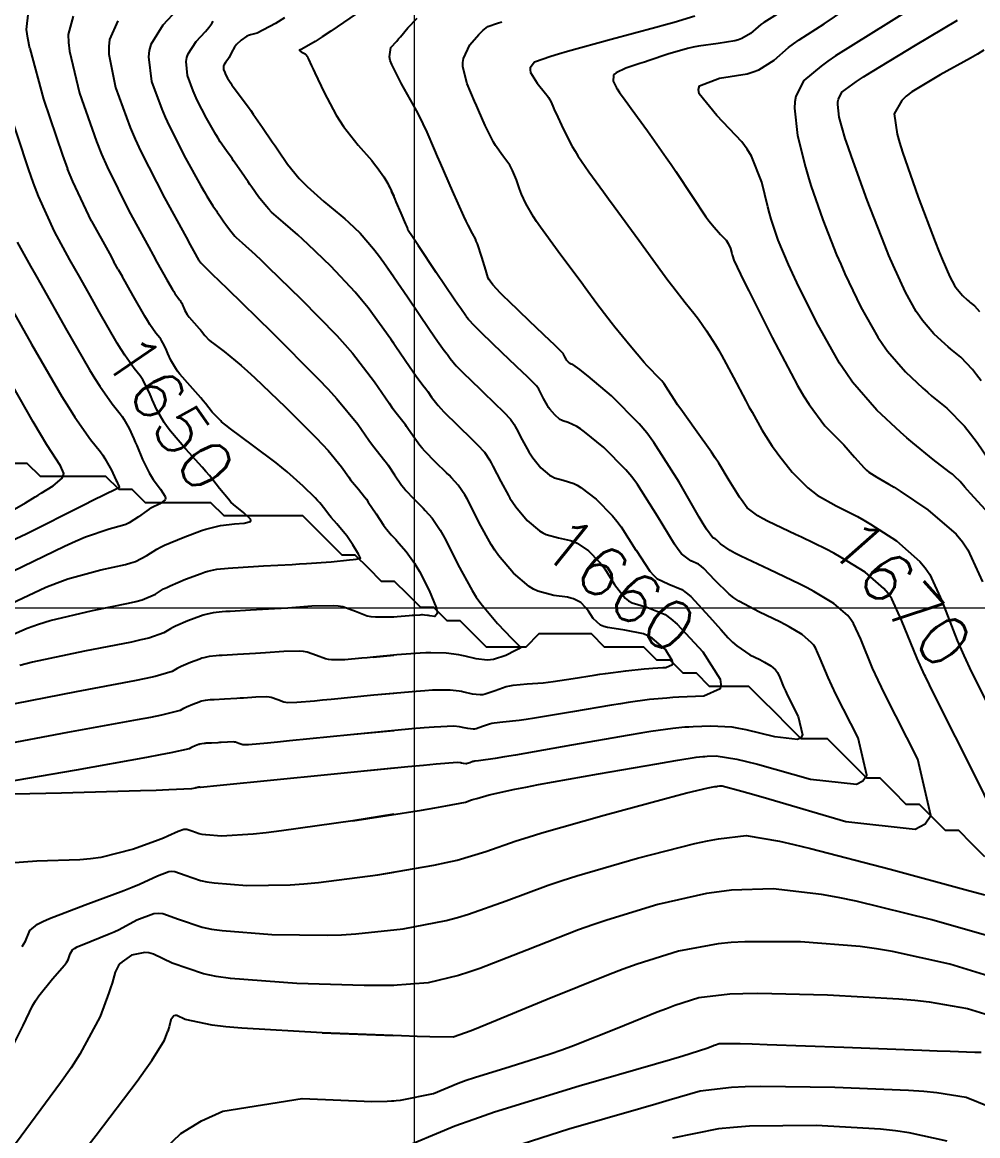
# Model space of a CAD drawing. Header units: metres. Extents: x 837475 to 838479, y 1189012 to 1191015.
# Drawn here: x 837846.6 to 837919.4, y 1190773.6 to 1190858.5 of the extents above; entities that cross this region are included whole.
import ezdxf

# ---------------------------------------------------------------- set-up
doc = ezdxf.new("R2010")
doc.units = ezdxf.units.M
doc.header["$LTSCALE"] = 0.3
doc.layers.add('COORD', color=7, linetype='Continuous', lineweight=20)
for name, color, linetype in [('COTAS 10', 1, 'Continuous'), ('COTAS INT', 252, 'Continuous'), ('DRENAJE', 5, 'Continuous')]:
    doc.layers.add(name, color=color, linetype=linetype)
doc.styles.get("Standard").update_dxf_attribs({"font": 'simplex.shx'})

msp = doc.modelspace()

# ---------------------------------------------------------------- linework, layer by layer
at = {"layer": 'COORD'}
for p, q in [((837876.514, 1189013.872), (837876.514, 1191013.872)), ((837476.514, 1190813.872), (838476.514, 1190813.872))]:
    msp.add_line(p, q, dxfattribs=at)
at = {"layer": 'COTAS 10'}
for points in [[(837897.874, 1190858.947), (837896.287, 1190858.476), (837895.641, 1190858.295), (837894.905, 1190858.092), (837891.498, 1190857.179), (837888.17, 1190856.27), (837887.484, 1190856.07), (837886.899, 1190855.894), (837885.638, 1190855.443), (837885.308, 1190855.017), (837885.311, 1190854.855), (837885.355, 1190854.674), (837885.853, 1190853.862), (837886.481, 1190853.069), (837886.606, 1190852.9), (837886.71, 1190852.754), (837886.91, 1190852.406), (837887.089, 1190851.969), (837887.179, 1190851.766), (837887.288, 1190851.527), (837887.827, 1190850.367), (837888.527, 1190849.017), (837888.736, 1190848.658), (837888.951, 1190848.306), (837889.786, 1190847.09), (837890.904, 1190845.578), (837891.298, 1190845.039), (837891.729, 1190844.449), (837893.59, 1190841.884), (837895.41, 1190839.39), (837895.815, 1190838.845), (837896.177, 1190838.363), (837897.128, 1190837.146), (837897.787, 1190836.324), (837897.965, 1190836.091), (837898.141, 1190835.855), (837898.761, 1190834.986), (837899.446, 1190833.898), (837899.663, 1190833.526), (837899.891, 1190833.122), (837900.814, 1190831.408), (837901.754, 1190829.63), (837901.993, 1190829.188), (837902.224, 1190828.766), (837902.982, 1190827.423), (837903.76, 1190826.197), (837904.004, 1190825.849), (837904.259, 1190825.498), (837905.285, 1190824.202), (837906.326, 1190823.155), (837906.472, 1190823.008), (837906.829, 1190822.721), (837907.198, 1190822.454), (837908.636, 1190821.646), (837910.264, 1190820.819), (837910.753, 1190820.539), (837911.259, 1190820.237), (837913.226, 1190818.964), (837915.02, 1190817.401), (837915.417, 1190816.916), (837915.771, 1190816.408), (837916.688, 1190814.388), (837917.856, 1190811.369), (837918.367, 1190810.232), (837918.96, 1190808.965), (837921.782, 1190803.301)], [(837874.923, 1190834.019), (837874.708, 1190834.337), (837872.973, 1190836.724), (837872.478, 1190837.338), (837871.978, 1190837.933), (837870.12, 1190839.914), (837868.409, 1190841.554), (837868, 1190841.933), (837867.62, 1190842.28), (837866.485, 1190843.264), (837865.621, 1190844.029), (837865.412, 1190844.239), (837865.216, 1190844.448), (837864.618, 1190845.193), (837864.108, 1190845.93), (837863.968, 1190846.133), (837863.829, 1190846.337), (837863.33, 1190847.07), (837862.852, 1190847.763), (837862.725, 1190847.941), (837862.602, 1190848.113), (837862.178, 1190848.683), (837861.697, 1190849.391), (837861.538, 1190849.649), (837861.367, 1190849.934), (837860.656, 1190851.19), (837859.957, 1190852.559), (837859.794, 1190852.916), (837859.645, 1190853.264), (837859.218, 1190854.441), (837859.111, 1190855.515), (837859.164, 1190855.799), (837859.254, 1190856.076), (837859.874, 1190857.026), (837860.577, 1190857.792), (837860.718, 1190857.953), (837860.835, 1190858.092), (837861.066, 1190858.41), (837861.162, 1190858.576)], [(837919.878, 1190856.354), (837919.405, 1190856.068), (837918.88, 1190855.761), (837916.551, 1190854.49), (837914.392, 1190853.181), (837913.973, 1190852.85), (837913.633, 1190852.534), (837913.053, 1190851.508), (837913.292, 1190849.964), (837913.468, 1190849.322), (837913.691, 1190848.587), (837914.895, 1190845.156), (837916.184, 1190841.768), (837916.461, 1190841.059), (837916.704, 1190840.45), (837917.292, 1190839.079), (837917.661, 1190838.424), (837917.766, 1190838.266), (837917.871, 1190838.118), (837918.262, 1190837.669), (837918.642, 1190837.315), (837918.741, 1190837.227), (837918.838, 1190837.143), (837919.165, 1190836.879), (837919.563, 1190836.461)], [(837844.893, 1190813.798), (837848.408, 1190815.431), (837849.268, 1190815.776), (837850.081, 1190816.075), (837852.608, 1190816.77), (837854.491, 1190817.174), (837854.897, 1190817.289), (837855.253, 1190817.407), (837856.121, 1190817.845), (837856.871, 1190818.33), (837857.153, 1190818.477), (837857.467, 1190818.629), (837858.866, 1190819.224), (837860.283, 1190819.748), (837860.608, 1190819.856), (837860.903, 1190819.948), (837861.726, 1190820.143), (837862.387, 1190820.223), (837862.58, 1190820.242), (837862.779, 1190820.259), (837863.534, 1190820.307), (837864.006, 1190820.452), (837864.027, 1190820.529), (837863.999, 1190820.623), (837863.499, 1190821.097), (837862.722, 1190821.733), (837862.52, 1190821.93), (837862.323, 1190822.135), (837861.658, 1190822.949), (837860.882, 1190823.942), (837860.615, 1190824.26), (837860.325, 1190824.597), (837859.09, 1190825.97), (837857.908, 1190827.338), (837857.651, 1190827.672), (837857.425, 1190827.987), (837856.864, 1190828.962), (837856.526, 1190829.747), (837856.44, 1190829.941), (837856.358, 1190830.126), (837856.091, 1190830.714), (837855.797, 1190831.246), (837855.698, 1190831.397), (837855.591, 1190831.548), (837855.142, 1190832.107), (837854.43, 1190833.112), (837854.158, 1190833.546), (837853.853, 1190834.046), (837852.481, 1190836.415), (837851.805, 1190837.618), (837850.993, 1190839.062), (837850.615, 1190839.739), (837850.252, 1190840.391), (837849.063, 1190842.54), (837847.853, 1190845.227), (837847.476, 1190846.218), (837847.081, 1190847.316), (837845.503, 1190852.173)], [(837874.708, 1190834.337), (837876.112, 1190832.268), (837876.398, 1190831.854), (837876.639, 1190831.509), (837877.139, 1190830.833), (837877.367, 1190830.553), (837877.438, 1190830.457), (837877.511, 1190830.353), (837877.803, 1190829.91), (837878.3, 1190829.277), (837878.502, 1190829.053), (837878.734, 1190828.809), (837879.805, 1190827.75), (837880.88, 1190826.713), (837881.113, 1190826.482), (837881.318, 1190826.275), (837881.827, 1190825.731), (837882.216, 1190825.154), (837882.347, 1190824.927), (837882.486, 1190824.67), (837883.072, 1190823.501), (837883.666, 1190822.419), (837883.776, 1190822.218), (837883.991, 1190821.89), (837884.214, 1190821.574), (837885.089, 1190820.53), (837886.022, 1190819.738), (837886.281, 1190819.581), (837886.541, 1190819.451), (837887.48, 1190819.204), (837888.402, 1190819.007), (837888.65, 1190818.908), (837888.896, 1190818.79), (837889.758, 1190818.202), (837890.577, 1190817.377), (837890.795, 1190817.109), (837891.009, 1190816.825), (837891.749, 1190815.655), (837892.561, 1190814.61), (837892.82, 1190814.404), (837893.094, 1190814.234), (837894.206, 1190813.919), (837895.595, 1190813.348), (837896.044, 1190813.017), (837896.521, 1190812.61), (837898.475, 1190810.516), (837899.786, 1190808.423), (837899.857, 1190808.018), (837899.801, 1190807.688), (837898.544, 1190807.127), (837896.642, 1190807.046), (837896.179, 1190807.019), (837895.744, 1190806.99), (837894.402, 1190806.873), (837892.796, 1190806.65), (837892.195, 1190806.556), (837891.525, 1190806.447), (837888.539, 1190805.937), (837885.639, 1190805.449), (837885.024, 1190805.353), (837884.49, 1190805.275), (837883.24, 1190805.139), (837882.563, 1190805.075), (837882.391, 1190805.043), (837882.226, 1190805.004), (837881.684, 1190804.812), (837881.209, 1190804.647), (837881.086, 1190804.624), (837880.967, 1190804.613), (837880.566, 1190804.656), (837880.172, 1190804.753), (837880.058, 1190804.776), (837879.941, 1190804.796), (837879.5, 1190804.854), (837878.016, 1190804.779), (837877.243, 1190804.716), (837876.312, 1190804.634), (837871.64, 1190804.186), (837866.981, 1190803.723), (837866.059, 1190803.632), (837865.296, 1190803.558), (837863.868, 1190803.421), (837863.518, 1190803.42), (837863.434, 1190803.43), (837863.356, 1190803.444), (837863.123, 1190803.535), (837862.872, 1190803.625), (837862.783, 1190803.638), (837862.685, 1190803.647), (837862.261, 1190803.639), (837861.782, 1190803.603), (837861.65, 1190803.594), (837861.519, 1190803.586), (837861.044, 1190803.559), (837860.643, 1190803.538), (837860.557, 1190803.532), (837860.482, 1190803.527), (837860.301, 1190803.51), (837860.157, 1190803.476), (837860.106, 1190803.46), (837860.049, 1190803.441), (837859.802, 1190803.35), (837859.559, 1190803.246), (837859.504, 1190803.219), (837859.455, 1190803.194), (837859.324, 1190803.109), (837857.95, 1190802.816), (837857.117, 1190802.658), (837856.088, 1190802.468), (837850.736, 1190801.505), (837845.23, 1190800.552)], [(837874.923, 1190804.501), (837871.64, 1190804.186)], [(837921.691, 1190788.439), (837915.919, 1190790.082), (837910.147, 1190791.507), (837908.787, 1190791.79), (837907.529, 1190792.023), (837903.845, 1190792.458), (837900.665, 1190792.343), (837899.725, 1190792.23), (837898.759, 1190792.081), (837895.054, 1190791.249), (837891.165, 1190790.069), (837890.082, 1190789.701), (837888.996, 1190789.315), (837885.054, 1190787.771), (837881.495, 1190786.378), (837880.651, 1190786.087), (837879.868, 1190785.837), (837877.55, 1190785.275), (837874.85, 1190785.088), (837873.825, 1190785.075), (837872.681, 1190785.077), (837867.55, 1190785.224), (837862.493, 1190785.62), (837861.395, 1190785.779), (837860.428, 1190785.959), (837858.03, 1190786.791), (837856.618, 1190787.475), (837856.274, 1190787.562), (837855.95, 1190787.605), (837854.947, 1190787.392), (837854.227, 1190786.887), (837854.081, 1190786.746), (837853.958, 1190786.605), (837853.707, 1190786.09)], [(837853.707, 1190786.09), (837853.468, 1190785.257), (837853.352, 1190784.915), (837853.216, 1190784.525), (837852.546, 1190782.714), (837851.012, 1190779.861), (837850.332, 1190778.814), (837849.54, 1190777.655), (837845.756, 1190772.541)], [(837874.923, 1190785.093), (837874.85, 1190785.088)], [(837917.101, 1190773.207), (837914.186, 1190773.865), (837913.151, 1190774.004), (837912.017, 1190774.125), (837907.101, 1190774.406), (837902.039, 1190774.359), (837900.813, 1190774.272), (837899.664, 1190774.153), (837896.152, 1190773.458)]]:
    msp.add_lwpolyline(points, dxfattribs=at)
at = {"layer": 'COTAS INT'}
for points in [[(837873.42, 1190860.066), (837870.131, 1190857.805), (837869.479, 1190857.37), (837868.939, 1190857.018), (837867.922, 1190856.433), (837867.741, 1190856.376), (837867.727, 1190856.356), (837867.73, 1190856.334), (837867.872, 1190856.238), (837868.081, 1190856.135), (837868.125, 1190856.109), (837868.164, 1190856.083), (837868.255, 1190855.998), (837868.314, 1190855.9), (837868.332, 1190855.867), (837868.351, 1190855.83), (837868.426, 1190855.675), (837868.657, 1190855.18), (837868.775, 1190854.93), (837868.916, 1190854.63), (837869.619, 1190853.136), (837870.539, 1190851.418), (837870.817, 1190850.976), (837871.104, 1190850.548), (837872.224, 1190849.128), (837873.244, 1190847.951), (837873.467, 1190847.677), (837873.666, 1190847.426), (837874.171, 1190846.708), (837874.468, 1190846.193), (837874.536, 1190846.07), (837874.597, 1190845.955), (837874.763, 1190845.611), (837874.923, 1190845.241)], [(837920.004, 1190821.333), (837918.865, 1190822.584), (837918.637, 1190822.839), (837918.447, 1190823.055), (837918.077, 1190823.503), (837917.689, 1190823.875), (837917.488, 1190824.042), (837917.246, 1190824.237), (837916.035, 1190825.174), (837914.478, 1190826.431), (837914.019, 1190826.827), (837913.548, 1190827.245), (837911.743, 1190828.928), (837909.889, 1190831.062), (837909.387, 1190831.764), (837908.89, 1190832.515), (837907.136, 1190835.626), (837905.641, 1190838.672), (837905.308, 1190839.381), (837905.009, 1190840.032), (837904.224, 1190841.898), (837903.694, 1190843.479), (837903.556, 1190843.95), (837903.423, 1190844.435), (837902.977, 1190846.308), (837902.195, 1190848.283), (837901.851, 1190848.833), (837901.45, 1190849.383), (837899.54, 1190851.382), (837898.187, 1190853.038), (837898.137, 1190853.373), (837898.229, 1190853.654), (837899.733, 1190854.223), (837901.847, 1190854.569), (837902.323, 1190854.711), (837902.751, 1190854.872), (837903.902, 1190855.616), (837904.999, 1190856.569), (837905.392, 1190856.861), (837905.825, 1190857.165), (837907.712, 1190858.365), (837910.167, 1190860.012)], [(837847.201, 1190856.488), (837847.047, 1190857.272), (837846.951, 1190857.933), (837847.09, 1190859.292)], [(837850.498, 1190858.952), (837850.105, 1190857.553), (837850.129, 1190856.96), (837850.211, 1190856.279), (837850.989, 1190853.08), (837852.264, 1190849.408), (837852.66, 1190848.429), (837853.075, 1190847.467), (837854.728, 1190844.128), (837856.253, 1190841.355), (837856.586, 1190840.75), (837856.882, 1190840.215), (837857.631, 1190838.871), (837858.063, 1190838.124), (837858.159, 1190837.966), (837858.245, 1190837.83), (837858.469, 1190837.513), (837858.611, 1190837.337), (837858.644, 1190837.289), (837858.676, 1190837.242), (837858.768, 1190837.074), (837858.853, 1190836.889), (837858.878, 1190836.831), (837858.905, 1190836.769), (837859.012, 1190836.522), (837859.189, 1190836.215), (837859.26, 1190836.116), (837859.341, 1190836.011), (837859.713, 1190835.58), (837860.102, 1190835.147), (837860.194, 1190835.041), (837860.278, 1190834.941), (837860.522, 1190834.628), (837860.868, 1190834.274), (837861.016, 1190834.148), (837861.186, 1190834.011), (837861.99, 1190833.412), (837863.288, 1190832.346), (837863.771, 1190831.913), (837864.307, 1190831.421), (837866.687, 1190829.149), (837868.997, 1190826.835), (837869.489, 1190826.318), (837869.918, 1190825.853), (837870.932, 1190824.62), (837871.494, 1190823.817), (837871.638, 1190823.624), (837871.776, 1190823.444), (837872.233, 1190822.901), (837872.695, 1190822.335), (837872.838, 1190822.14), (837872.987, 1190821.929), (837873.577, 1190821.032), (837874.138, 1190820.175), (837874.269, 1190819.988), (837874.389, 1190819.825), (837874.732, 1190819.419), (837874.923, 1190819.221)], [(837858.419, 1190859.447), (837857.316, 1190858.272), (837856.414, 1190856.792), (837856.294, 1190856.337), (837856.231, 1190855.862), (837856.475, 1190853.987), (837857.243, 1190851.873), (837857.511, 1190851.248), (837857.803, 1190850.606), (837859.059, 1190848.145), (837860.235, 1190846.023), (837860.478, 1190845.594), (837860.685, 1190845.234), (837861.131, 1190844.509), (837861.351, 1190844.212), (837861.415, 1190844.123), (837861.481, 1190844.031), (837861.729, 1190843.671), (837861.988, 1190843.29), (837862.061, 1190843.185), (837862.133, 1190843.079), (837862.398, 1190842.696), (837862.708, 1190842.309), (837862.81, 1190842.201), (837862.918, 1190842.092), (837863.367, 1190841.695), (837864.358, 1190840.792), (837864.809, 1190840.365), (837865.336, 1190839.861), (837867.874, 1190837.4), (837870.577, 1190834.632), (837871.207, 1190833.933), (837871.785, 1190833.265), (837873.449, 1190831.098), (837874.573, 1190829.451), (837874.811, 1190829.111), (837874.923, 1190828.953)], [(837866.589, 1190858.822), (837865.911, 1190858.396), (837864.525, 1190857.672), (837864, 1190857.537), (837863.866, 1190857.483), (837863.736, 1190857.421), (837863.306, 1190857.138), (837862.949, 1190856.791), (837862.864, 1190856.689), (837862.786, 1190856.584), (837862.556, 1190856.186), (837862.371, 1190855.816), (837862.32, 1190855.729), (837862.271, 1190855.65), (837862.094, 1190855.42), (837861.968, 1190855.227), (837861.95, 1190855.17), (837861.939, 1190855.113), (837861.961, 1190854.894), (837862.047, 1190854.655), (837862.078, 1190854.585), (837862.111, 1190854.512), (837862.253, 1190854.234), (837862.499, 1190853.846), (837862.598, 1190853.704), (837862.71, 1190853.547), (837863.225, 1190852.858), (837863.853, 1190852.013), (837864.036, 1190851.759), (837864.223, 1190851.495), (837864.931, 1190850.469), (837865.67, 1190849.383), (837865.876, 1190849.082), (837866.084, 1190848.78), (837866.838, 1190847.689), (837867.723, 1190846.586), (837868.014, 1190846.277), (837868.323, 1190845.967), (837869.603, 1190844.833), (837870.882, 1190843.768), (837871.192, 1190843.501), (837871.482, 1190843.247), (837872.366, 1190842.428), (837873.379, 1190841.235), (837873.75, 1190840.743), (837874.16, 1190840.182), (837874.923, 1190839.08)], [(837874.71, 1190856.561), (837875.149, 1190857.061), (837875.285, 1190857.219), (837875.429, 1190857.386), (837876.003, 1190858.061), (837876.716, 1190858.801)], [(837904.142, 1190859.122), (837903.128, 1190858.478), (837902.896, 1190858.314), (837902.685, 1190858.157), (837902.096, 1190857.646), (837901.443, 1190857.243), (837901.192, 1190857.154), (837900.91, 1190857.076), (837899.635, 1190856.878), (837898.149, 1190856.671), (837897.734, 1190856.587), (837897.317, 1190856.492), (837895.798, 1190856.055), (837894.378, 1190855.581), (837894.023, 1190855.464), (837893.685, 1190855.352), (837892.606, 1190854.996), (837891.869, 1190854.65), (837891.747, 1190854.545), (837891.66, 1190854.436), (837891.643, 1190854.006), (837891.848, 1190853.596), (837891.901, 1190853.499), (837891.952, 1190853.41), (837892.124, 1190853.147), (837892.548, 1190852.567), (837892.758, 1190852.277), (837893.009, 1190851.932), (837894.249, 1190850.218), (837895.687, 1190848.189), (837896.063, 1190847.645), (837896.428, 1190847.108), (837897.664, 1190845.233), (837898.706, 1190843.676), (837898.95, 1190843.34), (837899.174, 1190843.044), (837899.82, 1190842.319), (837900.252, 1190841.876), (837900.342, 1190841.758), (837900.418, 1190841.642), (837900.586, 1190841.241), (837900.674, 1190840.873), (837900.7, 1190840.777), (837900.727, 1190840.685), (837900.831, 1190840.374), (837901.346, 1190839.291), (837901.631, 1190838.712), (837901.978, 1190838.012), (837903.75, 1190834.475), (837905.693, 1190830.809), (837906.148, 1190830.028), (837906.567, 1190829.349), (837907.782, 1190827.74), (837908.724, 1190826.796), (837908.971, 1190826.535), (837909.212, 1190826.275), (837910.033, 1190825.34), (837910.769, 1190824.541), (837910.957, 1190824.368), (837911.137, 1190824.215), (837911.731, 1190823.834), (837912.661, 1190823.302), (837913.053, 1190823.054), (837913.503, 1190822.763), (837915.616, 1190821.346), (837917.772, 1190819.467), (837918.249, 1190818.885), (837918.673, 1190818.275), (837919.775, 1190815.848)], [(837914.165, 1190859.419), (837911.283, 1190857.609), (837908.591, 1190855.925), (837908.002, 1190855.525), (837907.481, 1190855.155), (837906.163, 1190854.058), (837905.557, 1190852.863), (837905.485, 1190852.431), (837905.455, 1190851.955), (837905.689, 1190849.871), (837906.292, 1190847.441), (837906.493, 1190846.746), (837906.71, 1190846.042), (837907.617, 1190843.423), (837908.673, 1190840.773), (837908.984, 1190840.05), (837909.303, 1190839.332), (837910.521, 1190836.777), (837911.814, 1190834.484), (837912.18, 1190833.932), (837912.55, 1190833.414), (837913.916, 1190831.841), (837915.246, 1190830.601), (837915.593, 1190830.294), (837915.932, 1190830.002), (837917.078, 1190829.076), (837918.415, 1190827.699), (837918.873, 1190827.123), (837919.369, 1190826.462), (837921.477, 1190823.371)], [(837919.681, 1190831.163), (837919.334, 1190831.631), (837919.017, 1190832.037), (837918.122, 1190832.977), (837917.385, 1190833.573), (837917.167, 1190833.76), (837916.944, 1190833.958), (837916.089, 1190834.755), (837915.211, 1190835.766), (837914.973, 1190836.099), (837914.738, 1190836.454), (837913.906, 1190837.928), (837912.966, 1190839.992), (837912.661, 1190840.719), (837912.337, 1190841.514), (837911.009, 1190844.947), (837909.796, 1190848.274), (837909.545, 1190849.002), (837909.33, 1190849.645), (837908.861, 1190851.271), (837908.755, 1190852.219), (837908.769, 1190852.436), (837908.801, 1190852.632), (837909.077, 1190853.176), (837910.177, 1190853.974), (837910.73, 1190854.331), (837911.39, 1190854.748), (837914.67, 1190856.742), (837917.89, 1190858.665)], [(837853.907, 1190858.612), (837853.259, 1190857.172), (837853.212, 1190856.649), (837853.221, 1190856.071), (837853.732, 1190853.533), (837854.841, 1190850.482), (837855.228, 1190849.58), (837855.65, 1190848.653), (837857.461, 1190845.101), (837859.104, 1190842.111), (837859.418, 1190841.539), (837859.672, 1190841.077), (837860.084, 1190840.334), (837860.1, 1190840.312), (837860.105, 1190840.305), (837860.11, 1190840.299), (837860.128, 1190840.272), (837860.147, 1190840.244), (837860.153, 1190840.236), (837860.158, 1190840.228), (837860.178, 1190840.2), (837860.201, 1190840.171), (837860.208, 1190840.163), (837860.216, 1190840.155), (837860.249, 1190840.126), (837861.096, 1190839.304), (837861.617, 1190838.797), (837862.263, 1190838.168), (837865.628, 1190834.886), (837869.175, 1190831.33), (837869.935, 1190830.529), (837870.598, 1190829.806), (837872.19, 1190827.859), (837873.033, 1190826.634), (837873.224, 1190826.368), (837873.397, 1190826.132), (837873.868, 1190825.545), (837874.253, 1190825.074), (837874.371, 1190824.913), (837874.495, 1190824.737), (837874.986, 1190823.992), (837875.525, 1190823.209), (837875.68, 1190823.01), (837875.837, 1190822.819), (837876.423, 1190822.196), (837877.007, 1190821.617), (837877.163, 1190821.454), (837877.316, 1190821.29), (837877.848, 1190820.689), (837878.462, 1190819.781), (837878.667, 1190819.423), (837878.887, 1190819.019), (837879.81, 1190817.177), (837880.894, 1190815.181), (837881.216, 1190814.68), (837881.548, 1190814.203), (837882.825, 1190812.665), (837883.912, 1190811.54), (837884.124, 1190811.323), (837884.297, 1190811.147), (837884.603, 1190810.849), (837884.46, 1190810.737), (837884.351, 1190810.678), (837884.212, 1190810.605), (837883.458, 1190810.242), (837882.535, 1190809.931), (837882.29, 1190809.892), (837882.048, 1190809.873), (837881.212, 1190809.976), (837880.369, 1190810.185), (837880.124, 1190810.234), (837879.874, 1190810.278), (837878.928, 1190810.402), (837877.753, 1190810.441), (837877.359, 1190810.431), (837876.936, 1190810.413), (837875.156, 1190810.274), (837873.349, 1190810.098), (837872.907, 1190810.056), (837872.491, 1190810.018), (837871.201, 1190809.907), (837870.186, 1190809.902), (837869.944, 1190809.932), (837869.719, 1190809.974), (837869.044, 1190810.237), (837868.317, 1190810.496), (837868.058, 1190810.535), (837867.775, 1190810.561), (837866.547, 1190810.538), (837865.161, 1190810.433), (837864.397, 1190810.383), (837863.024, 1190810.307), (837861.862, 1190810.244), (837861.612, 1190810.228), (837861.395, 1190810.213), (837860.871, 1190810.163), (837860.456, 1190810.064), (837860.307, 1190810.018), (837860.143, 1190809.964), (837859.428, 1190809.699), (837858.722, 1190809.399), (837858.564, 1190809.323), (837858.421, 1190809.248), (837858.043, 1190809.004), (837856.754, 1190808.631), (837856.039, 1190808.477), (837855.167, 1190808.3), (837850.723, 1190807.475), (837846.045, 1190806.55)], [(837922.45, 1190794.456), (837919.404, 1190800.704), (837916.058, 1190807.35), (837915.442, 1190808.632), (837915.376, 1190808.767), (837914.799, 1190810.001), (837913.601, 1190812.928), (837912.868, 1190814.542), (837912.586, 1190814.947), (837912.269, 1190815.334), (837910.836, 1190816.583), (837909.016, 1190817.712), (837908.454, 1190818.024), (837907.867, 1190818.335), (837905.999, 1190819.238), (837905.541, 1190819.458), (837903.463, 1190820.45), (837903.032, 1190820.679), (837902.665, 1190820.889), (837901.864, 1190821.482), (837901.417, 1190822.087), (837901.273, 1190822.304), (837901.12, 1190822.542), (837900.493, 1190823.581), (837899.683, 1190824.886), (837899.414, 1190825.293), (837899.126, 1190825.719), (837897.924, 1190827.422), (837896.797, 1190828.999), (837896.556, 1190829.346), (837896.346, 1190829.655), (837895.844, 1190830.445), (837895.53, 1190830.938), (837895.439, 1190831.059), (837895.346, 1190831.173), (837894.992, 1190831.528), (837894.452, 1190832.071), (837894.242, 1190832.304), (837894.005, 1190832.573), (837892.928, 1190833.842), (837891.782, 1190835.245), (837891.501, 1190835.599), (837891.236, 1190835.937), (837890.41, 1190837.035), (837889.516, 1190838.257), (837889.208, 1190838.673), (837888.874, 1190839.123), (837887.449, 1190841.033), (837886.099, 1190842.887), (837885.812, 1190843.303), (837885.563, 1190843.676), (837884.978, 1190844.673), (837884.663, 1190845.39), (837884.584, 1190845.588), (837884.509, 1190845.786), (837884.268, 1190846.496), (837883.979, 1190847.205), (837883.874, 1190847.401), (837883.758, 1190847.598), (837883.248, 1190848.308), (837882.684, 1190849.098), (837882.535, 1190849.344), (837882.388, 1190849.602), (837881.882, 1190850.635), (837881.374, 1190851.798), (837881.226, 1190852.137), (837881.076, 1190852.485), (837880.507, 1190853.806), (837880.184, 1190855.095), (837880.188, 1190855.422), (837880.233, 1190855.737), (837880.732, 1190856.765), (837881.407, 1190857.556), (837881.563, 1190857.72), (837881.705, 1190857.861), (837882.103, 1190858.172), (837882.823, 1190858.423), (837883.168, 1190858.526)], [(837847.201, 1190856.488), (837848.246, 1190852.626), (837849.673, 1190848.362), (837850.068, 1190847.324)], [(837874.923, 1190854.96), (837874.768, 1190855.266), (837874.659, 1190855.585), (837874.593, 1190855.866), (837874.71, 1190856.561), (837874.923, 1190856.804)], [(837861.229, 1190792.91), (837863.722, 1190792.715), (837867.03, 1190792.762), (837868.084, 1190792.836), (837869.198, 1190792.936), (837873.722, 1190793.518), (837877.974, 1190794.25), (837878.917, 1190794.444), (837879.757, 1190794.635), (837881.944, 1190795.297), (837884.254, 1190796.108), (837885.172, 1190796.394), (837886.211, 1190796.707), (837890.969, 1190798.056), (837895.555, 1190799.303), (837896.486, 1190799.55), (837897.269, 1190799.755), (837898.873, 1190800.144), (837899.4, 1190800.236), (837899.505, 1190800.254), (837899.593, 1190800.269), (837899.759, 1190800.296), (837899.817, 1190800.301), (837899.836, 1190800.302), (837899.941, 1190800.307), (837901.445, 1190799.89), (837902.361, 1190799.626), (837903.493, 1190799.298), (837909.384, 1190797.575), (837914.666, 1190797), (837915.414, 1190797.395), (837915.852, 1190798.03), (837914.853, 1190802.327), (837912.351, 1190807.297), (837911.841, 1190808.357), (837911.41, 1190809.279), (837910.514, 1190811.468), (837909.966, 1190812.675), (837909.755, 1190812.978), (837909.518, 1190813.268), (837908.446, 1190814.201), (837906.937, 1190815.112), (837906.424, 1190815.387), (837905.869, 1190815.672), (837903.522, 1190816.785), (837901.361, 1190817.801), (837900.924, 1190818.025), (837900.556, 1190818.224), (837899.81, 1190818.737), (837899.546, 1190819.022), (837899.482, 1190819.077), (837899.422, 1190819.122), (837899.237, 1190819.199), (837898.746, 1190819.856), (837898.493, 1190820.267), (837898.19, 1190820.776), (837896.669, 1190823.442), (837894.752, 1190826.467), (837894.199, 1190827.203), (837893.635, 1190827.896), (837891.518, 1190830.03), (837889.738, 1190831.517), (837889.387, 1190831.802), (837889.098, 1190832.031), (837888.568, 1190832.401), (837888.439, 1190832.434), (837888.404, 1190832.452), (837888.369, 1190832.474), (837888.241, 1190832.582), (837888.121, 1190832.724), (837888.091, 1190832.768), (837888.061, 1190832.813), (837887.965, 1190832.988), (837887.885, 1190833.148), (837887.866, 1190833.183), (837887.848, 1190833.214), (837887.795, 1190833.293), (837887.381, 1190833.695), (837887.136, 1190833.93), (837886.834, 1190834.219), (837885.271, 1190835.707), (837883.668, 1190837.252), (837883.34, 1190837.576), (837883.063, 1190837.855), (837882.481, 1190838.487), (837882.273, 1190838.768), (837882.232, 1190838.825), (837882.197, 1190838.874), (837882.129, 1190838.979), (837882.039, 1190839.254), (837881.989, 1190839.411), (837881.929, 1190839.602), (837881.626, 1190840.586), (837881.293, 1190841.601), (837881.216, 1190841.812), (837881.144, 1190841.993), (837880.936, 1190842.395), (837880.6, 1190843.019), (837880.447, 1190843.34), (837880.268, 1190843.725), (837879.406, 1190845.652), (837878.48, 1190847.765), (837878.261, 1190848.267), (837878.058, 1190848.733), (837877.459, 1190850.12), (837876.86, 1190851.385), (837876.657, 1190851.775), (837876.439, 1190852.182), (837875.516, 1190853.793), (837874.768, 1190855.266)], [(837851.896, 1190843.334), (837850.464, 1190846.347), (837850.068, 1190847.324)], [(837871.809, 1190797.64), (837877.027, 1190798.456), (837878.049, 1190798.623), (837878.888, 1190798.764), (837880.389, 1190799.059), (837880.851, 1190799.222), (837881.034, 1190799.279), (837881.242, 1190799.341), (837882.194, 1190799.611), (837884.146, 1190800.042), (837884.984, 1190800.206), (837885.952, 1190800.39), (837890.523, 1190801.214), (837894.96, 1190801.988), (837895.842, 1190802.14), (837896.575, 1190802.264), (837897.973, 1190802.488), (837898.464, 1190802.531), (837898.624, 1190802.541), (837898.796, 1190802.551), (837899.504, 1190802.581), (837901.078, 1190802.324), (837901.794, 1190802.153), (837902.633, 1190801.938), (837906.678, 1190800.801), (837910.178, 1190800.42), (837910.674, 1190800.682), (837910.964, 1190801.103), (837910.303, 1190803.95), (837908.644, 1190807.244), (837908.306, 1190807.946), (837908.02, 1190808.558), (837907.426, 1190810.009), (837907.063, 1190810.808), (837906.923, 1190811.009), (837906.766, 1190811.201), (837906.056, 1190811.82), (837905.056, 1190812.423), (837904.716, 1190812.606), (837904.348, 1190812.795), (837902.793, 1190813.532), (837901.217, 1190814.38), (837900.836, 1190814.638), (837900.48, 1190814.907), (837899.394, 1190815.962), (837898.548, 1190816.872), (837898.343, 1190817.048), (837898.15, 1190817.192), (837897.56, 1190817.439), (837896.862, 1190817.982), (837896.602, 1190818.312), (837896.313, 1190818.721), (837895.029, 1190820.846), (837893.504, 1190823.253), (837893.064, 1190823.839), (837892.616, 1190824.389), (837890.931, 1190826.087), (837889.457, 1190827.275), (837889.142, 1190827.504), (837888.866, 1190827.69), (837888.205, 1190828.002), (837887.806, 1190828.106), (837887.696, 1190828.162), (837887.586, 1190828.228), (837887.19, 1190828.564), (837886.819, 1190829.008), (837886.724, 1190829.142), (837886.633, 1190829.281), (837886.334, 1190829.826), (837886.086, 1190830.322), (837886.026, 1190830.431), (837885.971, 1190830.527), (837885.806, 1190830.772), (837885.32, 1190831.26), (837885.063, 1190831.51), (837884.752, 1190831.809), (837883.187, 1190833.304), (837881.631, 1190834.798), (837881.325, 1190835.097), (837881.074, 1190835.345), (837880.62, 1190835.828), (837880.527, 1190835.969), (837880.504, 1190836.002), (837880.482, 1190836.032), (837880.409, 1190836.121), (837880.024, 1190836.672), (837879.805, 1190836.993), (837879.537, 1190837.388), (837878.161, 1190839.426), (837876.804, 1190841.448), (837876.547, 1190841.833), (837876.343, 1190842.143), (837876.034, 1190842.631), (837875.97, 1190842.827), (837875.919, 1190842.952), (837875.853, 1190843.109), (837875.497, 1190843.932), (837875.11, 1190844.813), (837875.026, 1190845.006), (837874.951, 1190845.177), (837874.763, 1190845.611)], [(837851.896, 1190843.334), (837853.252, 1190840.873), (837853.601, 1190840.244)], [(837846.231, 1190841.746), (837847.251, 1190839.909), (837847.629, 1190839.233), (837848.048, 1190838.486), (837849.906, 1190835.188), (837851.748, 1190832.008), (837852.158, 1190831.335), (837852.523, 1190830.753), (837853.478, 1190829.403), (837854.081, 1190828.654), (837854.224, 1190828.45), (837854.357, 1190828.248), (837854.752, 1190827.534), (837855.111, 1190826.745), (837855.221, 1190826.497), (837855.336, 1190826.235), (837855.79, 1190825.182), (837856.295, 1190824.141), (837856.442, 1190823.888), (837856.592, 1190823.649), (837857.161, 1190822.914), (837857.511, 1190822.352), (837857.522, 1190822.223), (837857.497, 1190822.106), (837857.1, 1190821.781), (837856.464, 1190821.477), (837856.288, 1190821.374), (837856.113, 1190821.263), (837855.48, 1190820.793), (837854.753, 1190820.332), (837854.517, 1190820.227), (837854.266, 1190820.131), (837853.236, 1190819.868), (837851.426, 1190819.25), (837850.683, 1190818.932), (837849.835, 1190818.549), (837845.899, 1190816.634)], [(837874.16, 1190840.182), (837875.966, 1190837.576), (837877.651, 1190835.086), (837877.984, 1190834.597), (837878.26, 1190834.197), (837878.774, 1190833.477), (837878.925, 1190833.293), (837878.971, 1190833.229), (837879.019, 1190833.161), (837879.211, 1190832.869), (837879.687, 1190832.311), (837879.914, 1190832.075), (837880.182, 1190831.803), (837881.496, 1190830.527), (837882.816, 1190829.261), (837883.088, 1190828.996), (837883.319, 1190828.767), (837883.816, 1190828.251), (837884.094, 1190827.841), (837884.186, 1190827.679), (837884.286, 1190827.496), (837884.703, 1190826.663), (837885.205, 1190825.749), (837885.357, 1190825.516), (837885.516, 1190825.291), (837886.14, 1190824.547), (837886.804, 1190823.983), (837886.989, 1190823.871), (837887.174, 1190823.778), (837887.842, 1190823.603), (837888.634, 1190823.348), (837888.896, 1190823.206), (837889.177, 1190823.032), (837890.345, 1190822.144), (837891.596, 1190820.883), (837891.929, 1190820.474), (837892.256, 1190820.039), (837893.377, 1190818.271), (837893.389, 1190818.251), (837894.437, 1190816.666), (837894.711, 1190816.358), (837894.978, 1190816.108), (837895.883, 1190815.679), (837896.879, 1190815.262), (837897.204, 1190815.02), (837897.55, 1190814.722), (837898.977, 1190813.187), (837899.843, 1190812.218), (837900.403, 1190811.589), (837900.748, 1190811.251), (837901.072, 1190810.958), (837902.064, 1190810.279), (837902.828, 1190809.917), (837903.008, 1190809.824), (837903.175, 1190809.735), (837903.666, 1190809.438), (837904.015, 1190809.134), (837904.092, 1190809.04), (837904.161, 1190808.941), (837904.339, 1190808.549), (837904.631, 1190807.836), (837904.771, 1190807.536), (837904.937, 1190807.191), (837905.752, 1190805.574), (837906.077, 1190804.175), (837905.934, 1190803.968), (837905.691, 1190803.84), (837903.972, 1190804.027), (837901.773, 1190804.578), (837901.228, 1190804.679), (837900.71, 1190804.758), (837899.067, 1190804.855), (837897.735, 1190804.799), (837897.413, 1190804.781), (837897.11, 1190804.761), (837896.188, 1190804.68), (837894.525, 1190804.429), (837893.756, 1190804.302), (837892.853, 1190804.149), (837888.48, 1190803.391), (837884.201, 1190802.648), (837883.358, 1190802.506), (837882.663, 1190802.391), (837881.388, 1190802.203), (837881.099, 1190802.175), (837881.025, 1190802.161), (837880.954, 1190802.145), (837880.722, 1190802.062), (837880.518, 1190801.991), (837880.466, 1190801.982), (837880.414, 1190801.977), (837880.242, 1190801.995), (837880.074, 1190802.037), (837880.025, 1190802.047), (837879.975, 1190802.056), (837879.786, 1190802.08), (837878.148, 1190801.948), (837877.184, 1190801.858), (837876, 1190801.745), (837869.881, 1190801.143), (837861.698, 1190800.327), (837860.202, 1190800.178), (837860.183, 1190800.178), (837860.175, 1190800.18), (837860.163, 1190800.184), (837860.15, 1190800.189), (837860.145, 1190800.19), (837860.118, 1190800.19), (837860.093, 1190800.188), (837860.086, 1190800.187), (837860.079, 1190800.187), (837860.054, 1190800.186), (837860.034, 1190800.184), (837860.025, 1190800.184), (837860.016, 1190800.183), (837860.008, 1190800.181), (837860.006, 1190800.18), (837860.003, 1190800.179), (837859.99, 1190800.175), (837859.977, 1190800.169), (837859.974, 1190800.168), (837859.972, 1190800.167), (837859.965, 1190800.162), (837859.893, 1190800.147), (837859.85, 1190800.139), (837859.796, 1190800.129), (837859.517, 1190800.078), (837857.785, 1190799.989), (837856.816, 1190799.954), (837855.634, 1190799.915), (837849.596, 1190799.739), (837843.567, 1190799.614)], [(837853.937, 1190839.639), (837853.601, 1190840.244)], [(837843.887, 1190810.962), (837846.98, 1190812.312), (837847.854, 1190812.62), (837848.735, 1190812.9), (837851.98, 1190813.672), (837854.716, 1190814.216), (837855.278, 1190814.352), (837855.753, 1190814.482), (837856.762, 1190814.898), (837857.388, 1190815.303), (837857.623, 1190815.426), (837857.885, 1190815.553), (837859.053, 1190816.049), (837860.237, 1190816.487), (837860.508, 1190816.577), (837860.754, 1190816.653), (837861.441, 1190816.816), (837862.307, 1190816.899), (837862.668, 1190816.924), (837863.08, 1190816.95), (837865.004, 1190817.055), (837867.171, 1190817.172), (837867.736, 1190817.207), (837868.286, 1190817.243), (837870.147, 1190817.381), (837871.563, 1190817.511), (837871.832, 1190817.543), (837872.048, 1190817.572), (837872.383, 1190817.661), (837872.286, 1190817.86), (837872.229, 1190817.959), (837872.159, 1190818.077), (837871.797, 1190818.663), (837871.342, 1190819.34), (837871.212, 1190819.515), (837871.081, 1190819.686), (837870.597, 1190820.257), (837870.155, 1190820.756), (837870.051, 1190820.881), (837869.955, 1190821), (837869.673, 1190821.381), (837869.281, 1190821.857), (837869.115, 1190822.037), (837868.925, 1190822.237), (837868.032, 1190823.131), (837866.796, 1190824.235), (837866.389, 1190824.568), (837865.954, 1190824.912), (837864.152, 1190826.251), (837862.475, 1190827.5), (837862.12, 1190827.788), (837861.811, 1190828.051), (837861.742, 1190828.123), (837861.09, 1190828.788), (837860.58, 1190829.441), (837860.404, 1190829.65), (837860.214, 1190829.872), (837859.402, 1190830.775), (837858.624, 1190831.674), (837858.455, 1190831.894), (837858.307, 1190832.101), (837857.938, 1190832.742), (837857.716, 1190833.258), (837857.659, 1190833.386), (837857.605, 1190833.508), (837857.43, 1190833.894), (837857.236, 1190834.244), (837857.171, 1190834.343), (837857.101, 1190834.443), (837856.806, 1190834.81), (837856.338, 1190835.471), (837856.159, 1190835.756), (837855.958, 1190836.085), (837855.056, 1190837.643), (837854.218, 1190839.139)], [(837853.937, 1190839.639), (837854.218, 1190839.139)], [(837845.104, 1190837.91), (837847.331, 1190833.96), (837849.643, 1190829.969), (837850.157, 1190829.125), (837850.616, 1190828.394), (837851.814, 1190826.7), (837852.571, 1190825.759), (837852.751, 1190825.504), (837852.918, 1190825.25), (837853.413, 1190824.354), (837853.75, 1190823.63), (837853.817, 1190823.486), (837853.872, 1190823.367), (837853.976, 1190823.14), (837853.992, 1190823.079), (837853.992, 1190823.065), (837853.99, 1190823.052), (837853.967, 1190823.014), (837853.929, 1190822.989), (837853.918, 1190822.983), (837853.907, 1190822.978), (837853.865, 1190822.966), (837852.771, 1190822.425), (837852.097, 1190822.087), (837851.262, 1190821.667), (837846.905, 1190819.47), (837842.325, 1190817.349)], [(837845.846, 1190821.295), (837846.861, 1190821.86), (837847.608, 1190822.312), (837847.834, 1190822.45), (837848.067, 1190822.593), (837848.98, 1190823.158), (837849.654, 1190823.758), (837849.737, 1190823.925), (837849.774, 1190824.092), (837849.537, 1190824.694), (837848.481, 1190826.294), (837848.003, 1190827.089), (837847.444, 1190828.037), (837844.756, 1190832.732)], [(837844.699, 1190803.375), (837850.094, 1190804.377), (837855.392, 1190805.342), (837856.419, 1190805.539), (837857.255, 1190805.706), (837858.684, 1190806.057), (837858.938, 1190806.221), (837859.034, 1190806.271), (837859.14, 1190806.323), (837859.615, 1190806.524), (837860.096, 1190806.702), (837860.206, 1190806.739), (837860.307, 1190806.77), (837860.586, 1190806.836), (837860.938, 1190806.87), (837861.085, 1190806.88), (837861.252, 1190806.891), (837862.034, 1190806.933), (837862.958, 1190806.985), (837863.215, 1190807.001), (837863.472, 1190807.018), (837864.404, 1190807.089), (837865.23, 1190807.104), (837865.421, 1190807.087), (837865.594, 1190807.06), (837866.083, 1190806.886), (837866.537, 1190806.709), (837866.689, 1190806.681), (837866.852, 1190806.661), (837867.534, 1190806.664), (837868.893, 1190806.788), (837869.483, 1190806.844), (837870.165, 1190806.911), (837873.398, 1190807.23), (837876.624, 1190807.524), (837877.301, 1190807.574), (837877.885, 1190807.61), (837879.214, 1190807.628), (837879.908, 1190807.537), (837880.091, 1190807.505), (837880.271, 1190807.469), (837880.889, 1190807.316), (837881.519, 1190807.248), (837881.707, 1190807.267), (837881.9, 1190807.302), (837882.646, 1190807.562), (837883.498, 1190807.864), (837883.758, 1190807.925), (837884.028, 1190807.976), (837885.091, 1190808.076), (837886.317, 1190808.16), (837886.69, 1190808.201), (837887.077, 1190808.249), (837888.598, 1190808.484), (837890.197, 1190808.745), (837890.634, 1190808.81), (837891.068, 1190808.871), (837892.616, 1190809.065), (837894.013, 1190809.208), (837894.353, 1190809.238), (837894.671, 1190809.263), (837895.431, 1190809.307), (837895.649, 1190809.319), (837896.157, 1190809.546), (837896.18, 1190809.68), (837896.151, 1190809.844), (837895.621, 1190810.691), (837894.621, 1190811.553), (837894.296, 1190811.726), (837893.95, 1190811.871), (837892.528, 1190812.159), (837891.731, 1190812.281), (837891.21, 1190812.36), (837890.929, 1190812.45), (837890.685, 1190812.555), (837890.109, 1190813.06), (837889.761, 1190813.611), (837889.66, 1190813.745), (837889.557, 1190813.871), (837889.172, 1190814.259), (837888.615, 1190814.547), (837888.405, 1190814.61), (837888.17, 1190814.666), (837887.117, 1190814.805), (837885.908, 1190815.123), (837885.574, 1190815.29), (837885.24, 1190815.493), (837884.039, 1190816.512), (837882.911, 1190817.857), (837882.624, 1190818.264), (837882.348, 1190818.686), (837881.441, 1190820.339), (837880.687, 1190821.845), (837880.507, 1190822.175), (837880.339, 1190822.467), (837879.837, 1190823.21), (837879.317, 1190823.782), (837879.138, 1190823.968), (837878.944, 1190824.165), (837878.114, 1190824.973), (837877.285, 1190825.814), (837877.091, 1190826.032), (837876.912, 1190826.243), (837876.394, 1190826.951), (837876.003, 1190827.545), (837875.905, 1190827.685), (837875.81, 1190827.814), (837875.503, 1190828.189), (837875.018, 1190828.821), (837874.811, 1190829.111)], [(837874.495, 1190824.737), (837874.923, 1190824.087)], [(837874.732, 1190819.419), (837875.071, 1190819.069), (837875.188, 1190818.94), (837875.315, 1190818.798), (837875.858, 1190818.168), (837876.499, 1190817.274), (837876.687, 1190816.964), (837876.881, 1190816.627), (837877.62, 1190815.186), (837878.155, 1190813.898), (837878.219, 1190813.658), (837878.247, 1190813.469), (837878.046, 1190813.205), (837877.661, 1190813.261), (837877.573, 1190813.274), (837877.493, 1190813.284), (837877.272, 1190813.31), (837877.115, 1190813.322), (837877.075, 1190813.323), (837877.037, 1190813.323), (837876.915, 1190813.317), (837876.533, 1190813.285), (837876.331, 1190813.268), (837876.089, 1190813.249), (837874.867, 1190813.15), (837873.521, 1190813.144), (837873.199, 1190813.183), (837872.9, 1190813.239), (837872.004, 1190813.588), (837871.039, 1190813.931), (837870.696, 1190813.984), (837870.32, 1190814.018), (837868.69, 1190813.987), (837866.85, 1190813.849), (837866.343, 1190813.814), (837865.837, 1190813.782), (837864.014, 1190813.681), (837862.471, 1190813.597), (837862.14, 1190813.576), (837861.851, 1190813.556), (837861.156, 1190813.49), (837860.605, 1190813.359), (837860.407, 1190813.297), (837860.19, 1190813.225), (837859.241, 1190812.874), (837858.303, 1190812.476), (837858.093, 1190812.374), (837857.905, 1190812.276), (837857.402, 1190811.951), (837856.254, 1190811.557), (837855.658, 1190811.414), (837854.942, 1190811.258), (837851.351, 1190810.573), (837847.39, 1190809.725), (837846.44, 1190809.465)], [(837874.923, 1190813.155), (837874.867, 1190813.15)], [(837873.349, 1190810.098), (837874.923, 1190810.251)], [(837873.398, 1190807.23), (837874.923, 1190807.369)], [(837874.923, 1190801.639), (837869.881, 1190801.143)], [(837874.923, 1190798.127), (837871.809, 1190797.64), (837866.372, 1190796.86), (837865.213, 1190796.716), (837864.204, 1190796.604), (837861.809, 1190796.461), (837860.597, 1190796.555), (837860.334, 1190796.593), (837860.103, 1190796.637), (837859.528, 1190796.836), (837859.146, 1190796.975), (837859.037, 1190796.98), (837858.925, 1190796.97), (837858.506, 1190796.816), (837857.72, 1190796.46), (837857.376, 1190796.323), (837856.978, 1190796.17), (837855.088, 1190795.477), (837852.594, 1190794.849), (837851.815, 1190794.736), (837850.999, 1190794.649), (837847.733, 1190794.558), (837844.664, 1190794.32)], [(837872.024, 1190789.012), (837875.636, 1190789.397), (837878.921, 1190790.043), (837879.784, 1190790.266), (837880.626, 1190790.507), (837883.499, 1190791.534), (837886.7, 1190792.732), (837887.749, 1190793.081), (837888.868, 1190793.437), (837893.499, 1190794.786), (837897.867, 1190795.9), (837898.821, 1190796.107), (837899.663, 1190796.272), (837901.784, 1190796.502), (837904.314, 1190796.077), (837905.416, 1190795.829), (837906.692, 1190795.524), (837912.747, 1190793.948), (837918.731, 1190792.323), (837919.962, 1190791.987)], [(837846.606, 1190788.05), (837846.866, 1190788.456), (837847.206, 1190789.275), (837847.773, 1190789.766), (837848.176, 1190789.965), (837848.686, 1190790.191), (837851.417, 1190791.235), (837854.346, 1190792.318), (837854.982, 1190792.569), (837855.541, 1190792.798), (837856.925, 1190793.448), (837857.787, 1190793.764), (837858.017, 1190793.784), (837858.243, 1190793.773), (837859.029, 1190793.488), (837860.211, 1190793.077), (837860.688, 1190792.988), (837861.229, 1190792.91)], [(837873.722, 1190793.518), (837874.923, 1190793.725)], [(837845.742, 1190780.161), (837846.68, 1190782.021), (837847.391, 1190783.532), (837847.626, 1190783.925), (837847.878, 1190784.306), (837848.928, 1190785.592), (837849.837, 1190786.622), (837850, 1190786.842), (837850.126, 1190787.034), (837850.262, 1190787.491), (837850.441, 1190787.806), (837850.593, 1190787.909), (837850.79, 1190788.018), (837851.874, 1190788.466), (837853.242, 1190789.011), (837853.619, 1190789.182), (837853.995, 1190789.361), (837855.344, 1190790.079), (837856.649, 1190790.558), (837856.997, 1190790.588), (837857.34, 1190790.572), (837858.529, 1190790.139), (837860.32, 1190789.518), (837861.041, 1190789.384), (837861.861, 1190789.265), (837865.636, 1190788.97), (837869.855, 1190788.92), (837870.955, 1190788.955), (837872.024, 1190789.012), (837874.923, 1190789.321)], [(837921.931, 1190785.284), (837917.286, 1190786.704), (837912.934, 1190787.672), (837911.706, 1190787.872), (837910.467, 1190788.043), (837905.907, 1190788.414), (837901.667, 1190788.415), (837900.629, 1190788.352), (837899.651, 1190788.263), (837896.61, 1190787.711), (837893.461, 1190786.7), (837892.414, 1190786.32), (837891.292, 1190785.897), (837886.61, 1190784.008), (837882.365, 1190782.25), (837881.518, 1190781.909), (837880.815, 1190781.631), (837879.464, 1190781.154), (837877.675, 1190781.165), (837876.696, 1190781.194), (837875.507, 1190781.235), (837869.464, 1190781.479), (837863.355, 1190781.829), (837862.124, 1190781.937), (837861.092, 1190782.05), (837859.031, 1190782.497), (837858.402, 1190782.785), (837858.273, 1190782.797), (837858.165, 1190782.781), (837857.939, 1190782.477), (837857.809, 1190781.937), (837857.76, 1190781.772), (837857.706, 1190781.6)], [(837858.696, 1190773.79), (837860.282, 1190774.758), (837861.896, 1190775.512), (837867.943, 1190776.457), (837873.261, 1190776.246), (837874.414, 1190776.271), (837875.429, 1190776.333), (837877.943, 1190776.857), (837879.82, 1190777.635), (837880.433, 1190777.857), (837881.087, 1190778.081), (837883.789, 1190778.914), (837886.847, 1190779.879), (837887.725, 1190780.187), (837888.618, 1190780.513), (837891.954, 1190781.835), (837894.991, 1190783.068), (837895.695, 1190783.337), (837896.338, 1190783.575), (837898.165, 1190784.174), (837900.543, 1190784.444), (837901.533, 1190784.475), (837902.669, 1190784.487), (837907.969, 1190784.37), (837913.405, 1190784.063), (837914.625, 1190783.955), (837915.721, 1190783.837), (837918.653, 1190783.327), (837920.958, 1190782.622)], [(837848.715, 1190769.137), (837852.238, 1190773.681), (837855.364, 1190777.802), (837855.984, 1190778.651), (837856.497, 1190779.373), (837857.466, 1190780.923), (837857.706, 1190781.6)], [(837869.464, 1190781.479), (837874.923, 1190781.259)], [(837919.683, 1190779.964), (837919.209, 1190779.978), (837917.323, 1190780.047), (837916.341, 1190780.084), (837915.159, 1190780.129), (837909.231, 1190780.357), (837903.374, 1190780.57), (837902.238, 1190780.605), (837901.312, 1190780.63), (837899.72, 1190780.637), (837899.441, 1190780.545), (837899.343, 1190780.509), (837899.236, 1190780.468), (837898.773, 1190780.28), (837896.964, 1190779.706), (837896.009, 1190779.421), (837894.857, 1190779.083), (837889.053, 1190777.406), (837882.598, 1190775.416), (837881.035, 1190774.88), (837879.569, 1190774.35), (837875.086, 1190772.491)], [(837881.868, 1190772.109), (837888.266, 1190774.164), (837893.739, 1190775.736), (837894.9, 1190776.07), (837895.907, 1190776.362), (837898.266, 1190777.052), (837900.668, 1190777.342), (837901.701, 1190777.381), (837902.895, 1190777.401), (837908.54, 1190777.326), (837914.142, 1190777.094), (837915.309, 1190777.016), (837916.31, 1190776.932), (837918.54, 1190776.578), (837920.295, 1190775.863), (837920.997, 1190775.551), (837921.793, 1190775.189), (837925.449, 1190773.47)], [(837874.414, 1190776.271), (837874.923, 1190776.302)], [(837853.186, 1190768.515), (837858.696, 1190773.79)]]:
    msp.add_lwpolyline(points, dxfattribs=at)
at = {"layer": 'DRENAJE'}
msp.add_polyline3d([(837919.974, 1190794.884, 0), (837918.974, 1190795.884, 0), (837917.974, 1190796.884, 0), (837916.975, 1190796.884, 0), (837915.975, 1190797.883, 0), (837914.975, 1190798.883, 0), (837913.976, 1190798.883, 0), (837912.976, 1190799.883, 0), (837911.976, 1190800.882, 0), (837910.977, 1190800.882, 0), (837909.977, 1190801.882, 0), (837908.977, 1190802.882, 0), (837907.978, 1190803.881, 0), (837905.978, 1190803.881, 0), (837904.979, 1190804.881, 0), (837903.979, 1190805.881, 0), (837902.979, 1190806.88, 0), (837901.98, 1190807.88, 0), (837898.981, 1190807.88, 0), (837897.981, 1190808.88, 0), (837896.981, 1190808.88, 0), (837895.982, 1190809.879, 0), (837894.982, 1190809.879, 0), (837893.982, 1190810.879, 0), (837890.983, 1190810.879, 0), (837889.984, 1190811.879, 0), (837885.985, 1190811.879, 0), (837884.986, 1190810.879, 0), (837881.987, 1190810.879, 0), (837880.987, 1190811.879, 0), (837879.987, 1190812.878, 0), (837878.988, 1190812.878, 0), (837877.988, 1190813.878, 0), (837876.988, 1190813.878, 0), (837875.989, 1190814.878, 0), (837874.989, 1190815.877, 0), (837873.989, 1190815.877, 0), (837872.99, 1190816.877, 0), (837871.99, 1190817.877, 0), (837870.99, 1190817.877, 0), (837869.991, 1190818.876, 0), (837868.991, 1190819.876, 0), (837867.991, 1190820.876, 0), (837861.993, 1190820.876, 0), (837860.994, 1190821.875, 0), (837855.995, 1190821.875, 0), (837854.996, 1190822.875, 0), (837853.996, 1190822.875, 0), (837852.996, 1190823.875, 0), (837847.998, 1190823.875, 0), (837846.998, 1190824.874, 0), (837842, 1190824.874, 0)], dxfattribs=at)

# ---------------------------------------------------------------- texts
at = {"layer": 'COTAS 10', "char_height": 3.8, "attachment_point": 7}
for s, insert, rotation in [('1650', (837852.607, 1190833.075), 304.33673), ('1660', (837885.835, 1190818.238), 321.20957), ('1670', (837907.832, 1190818.606), 311.68243)]:
    msp.add_mtext(s, dxfattribs=dict(at, insert=insert, rotation=rotation))

doc.saveas('drawing.dxf')
